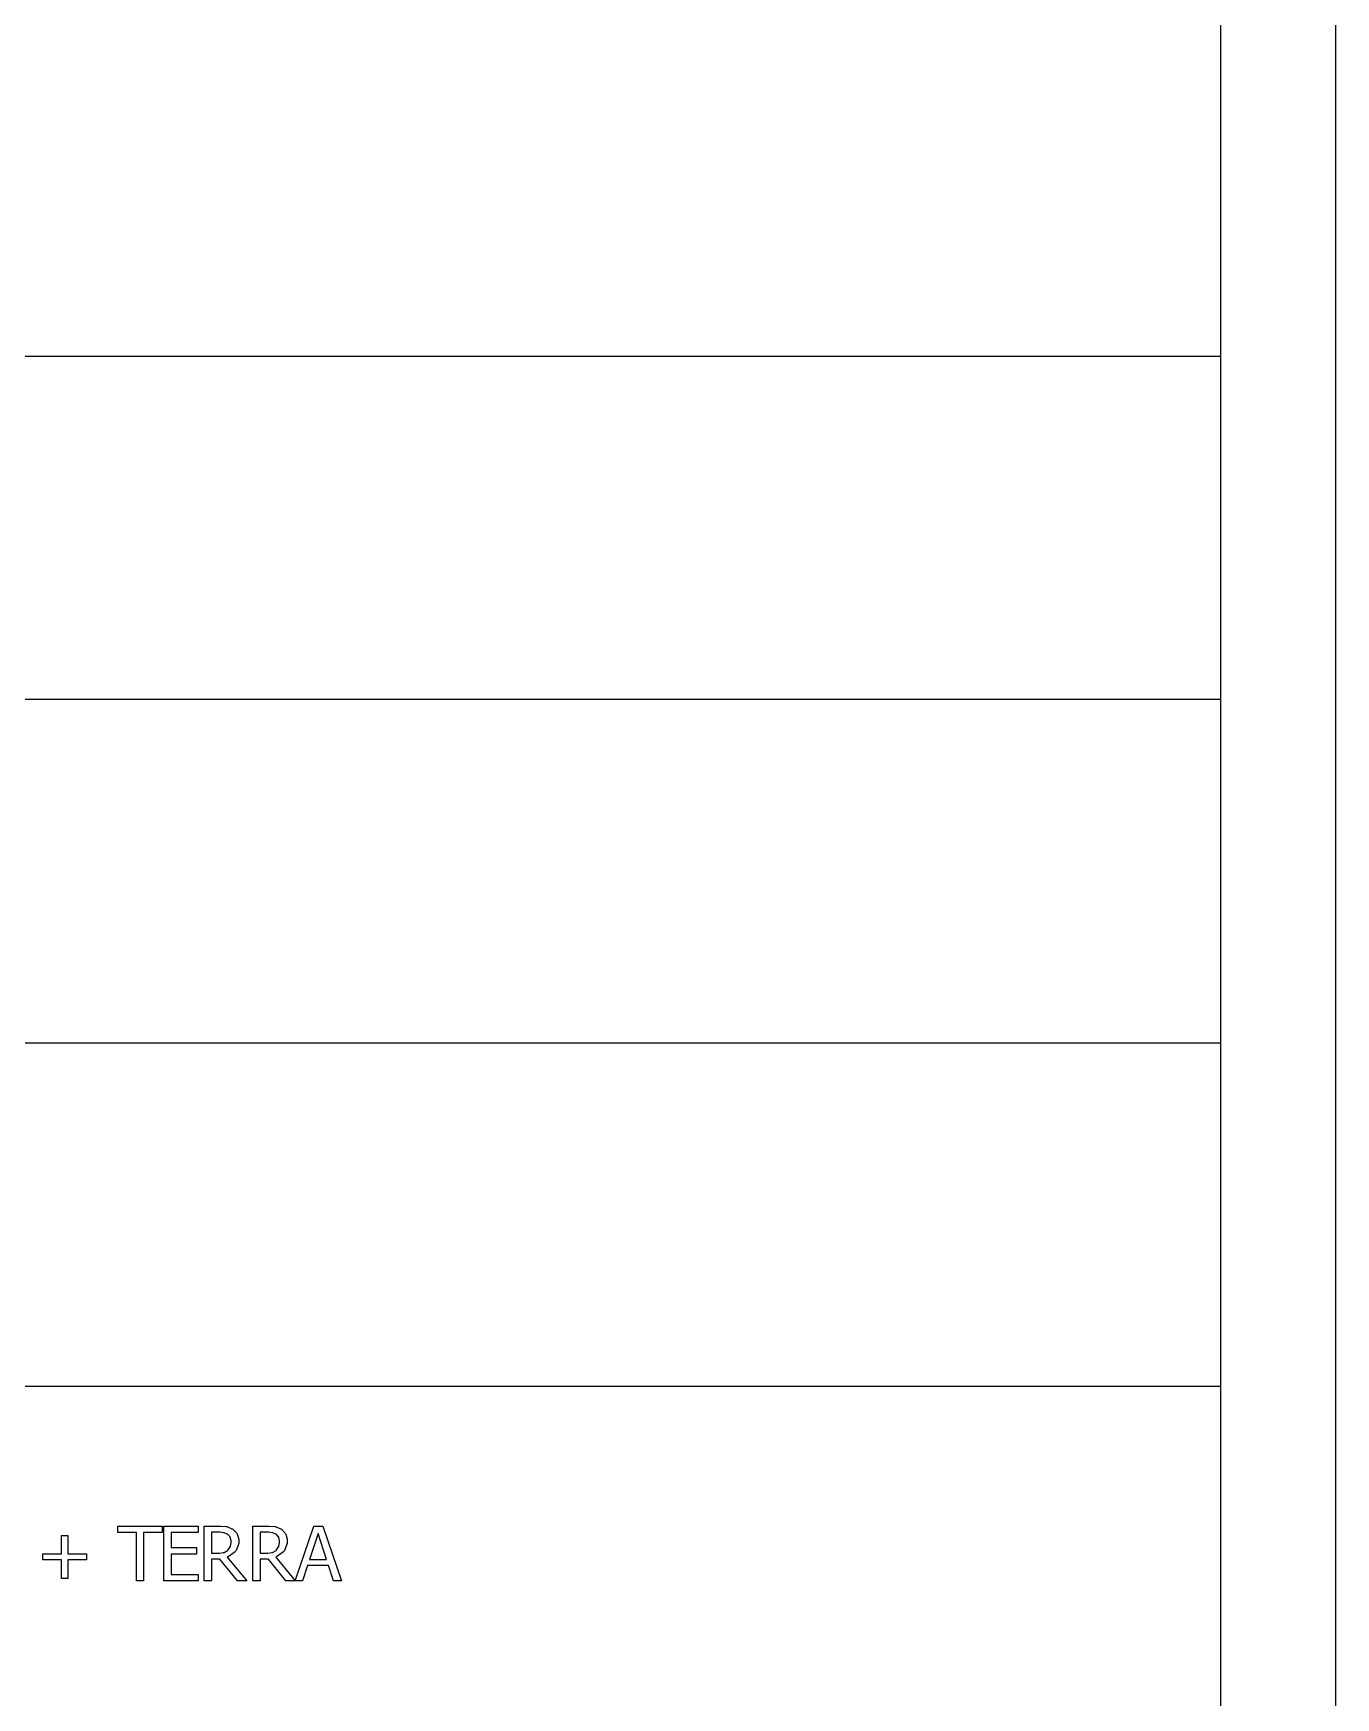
# Model space of a CAD drawing. Header units: millimetres. Extents: x 1974 to 2099, y 1386 to 1555.
# Drawn here: x 2095.13 to 2099.13, y 1481.52 to 1486.64 of the extents above; entities that cross this region are included whole.
import ezdxf

# ---------------------------------------------------------------- set-up
doc = ezdxf.new("R2010")
doc.units = ezdxf.units.MM
for name, color, linetype in [('MARGEM', 1, 'Continuous'), ('TEXTO', 4, 'Continuous'), ('TIMBRE', 7, 'Continuous')]:
    doc.layers.add(name, color=color, linetype=linetype)

msp = doc.modelspace()

# ---------------------------------------------------------------- linework, layer by layer
at = {"layer": 'MARGEM', "color": 7}
msp.add_lwpolyline([(2069.4316, 1470.5843), (2099.1316, 1470.5843), (2099.1316, 1491.6093), (2069.4316, 1491.6093)], close=True, dxfattribs=at)
at = {"layer": 'TEXTO', "color": 0}
for p, q in [((2098.7779, 1485.644), (2069.8934, 1485.644)), ((2098.7779, 1484.5882), (2069.8934, 1484.5882)), ((2098.7779, 1483.5322), (2069.8934, 1483.5322)), ((2098.7779, 1482.4762), (2069.8934, 1482.4762)), ((2095.2135, 1481.9607), (2095.2135, 1482.0181)), ((2095.2135, 1482.0181), (2095.2324, 1482.0181)), ((2095.2324, 1482.0181), (2095.2324, 1481.9607)), ((2095.3866, 1482.0267), (2095.3866, 1482.0466)), ((2095.3866, 1482.0466), (2095.5224, 1482.0466)), ((2095.4435, 1482.0267), (2095.3866, 1482.0267)), ((2095.4435, 1481.8777), (2095.4435, 1482.0267)), ((2095.5224, 1482.0267), (2095.4658, 1482.0267)), ((2095.4658, 1482.0267), (2095.4658, 1481.8777)), ((2095.5224, 1482.0466), (2095.5224, 1482.0267)), ((2095.5282, 1481.8777), (2095.5282, 1482.0466)), ((2095.5282, 1482.0466), (2095.6337, 1482.0466)), ((2095.6337, 1482.0267), (2095.5505, 1482.0267)), ((2095.5505, 1482.0267), (2095.5505, 1481.9803)), ((2095.6337, 1482.0466), (2095.6337, 1482.0267)), ((2095.6523, 1481.8777), (2095.6523, 1482.0466)), ((2095.6523, 1482.0466), (2095.696, 1482.0466)), ((2095.697, 1482.0274), (2095.6747, 1482.0274)), ((2095.6747, 1482.0274), (2095.6747, 1481.9635)), ((2095.696, 1482.0466), (2095.702, 1482.0466)), ((2095.7007, 1482.0274), (2095.697, 1482.0274)), ((2095.7117, 1482.0263), (2095.7007, 1482.0274)), ((2095.702, 1482.0466), (2095.7186, 1482.0453)), ((2095.7129, 1482.026), (2095.7117, 1482.0263)), ((2095.7139, 1482.0258), (2095.7129, 1482.026)), ((2095.7231, 1482.0221), (2095.7139, 1482.0258)), ((2095.7186, 1482.0453), (2095.7204, 1482.045)), ((2095.7204, 1482.045), (2095.7219, 1482.0448)), ((2095.7219, 1482.0448), (2095.7373, 1482.0386)), ((2095.7238, 1482.0215), (2095.7231, 1482.0221)), ((2095.7249, 1482.021), (2095.7238, 1482.0215)), ((2095.7316, 1482.0131), (2095.7249, 1482.021)), ((2095.7321, 1482.0122), (2095.7316, 1482.0131)), ((2095.7323, 1482.0112), (2095.7321, 1482.0122)), ((2095.7345, 1482.0023), (2095.7323, 1482.0112)), ((2095.7345, 1481.9991), (2095.7345, 1482.0023)), ((2095.7373, 1482.0386), (2095.739, 1482.0376)), ((2095.739, 1482.0376), (2095.7402, 1482.0368)), ((2095.7402, 1482.0368), (2095.7522, 1482.0245)), ((2095.7522, 1482.0245), (2095.7529, 1482.023)), ((2095.7529, 1482.023), (2095.7537, 1482.0215)), ((2095.7537, 1482.0215), (2095.7581, 1482.006)), ((2095.7581, 1482.006), (2095.7581, 1482.0007)), ((2095.7581, 1482.0007), (2095.7581, 1481.993)), ((2095.8013, 1481.8777), (2095.8013, 1482.0466)), ((2095.8013, 1482.0466), (2095.8451, 1482.0466)), ((2095.8461, 1482.0274), (2095.8237, 1482.0274)), ((2095.8237, 1482.0274), (2095.8237, 1481.9635)), ((2095.8451, 1482.0466), (2095.851, 1482.0466)), ((2095.8498, 1482.0274), (2095.8461, 1482.0274)), ((2095.8607, 1482.0263), (2095.8498, 1482.0274)), ((2095.851, 1482.0466), (2095.8677, 1482.0453)), ((2095.862, 1482.026), (2095.8607, 1482.0263)), ((2095.8629, 1482.0258), (2095.862, 1482.026)), ((2095.8722, 1482.0221), (2095.8629, 1482.0258)), ((2095.8677, 1482.0453), (2095.8694, 1482.045)), ((2095.8694, 1482.045), (2095.8709, 1482.0448)), ((2095.8709, 1482.0448), (2095.8863, 1482.0386)), ((2095.8729, 1482.0215), (2095.8722, 1482.0221)), ((2095.8739, 1482.021), (2095.8729, 1482.0215)), ((2095.8805, 1482.0131), (2095.8739, 1482.021)), ((2095.8811, 1482.0122), (2095.8805, 1482.0131)), ((2095.8813, 1482.0112), (2095.8811, 1482.0122)), ((2095.8836, 1482.0023), (2095.8813, 1482.0112)), ((2095.8836, 1481.9991), (2095.8836, 1482.0023)), ((2095.8863, 1482.0386), (2095.888, 1482.0376)), ((2095.888, 1482.0376), (2095.8893, 1482.0368)), ((2095.8893, 1482.0368), (2095.901, 1482.0245)), ((2095.901, 1482.0245), (2095.9019, 1482.023)), ((2095.9019, 1482.023), (2095.9027, 1482.0215)), ((2095.9027, 1482.0215), (2095.9072, 1482.006)), ((2095.9072, 1482.006), (2095.9072, 1482.0007)), ((2095.9072, 1482.0007), (2095.9072, 1481.993)), ((2095.932, 1481.8777), (2095.9891, 1482.0466)), ((2096.0023, 1482.0237), (2095.9762, 1481.944)), ((2095.9891, 1482.0466), (2096.0167, 1482.0466)), ((2096.0283, 1481.944), (2096.0023, 1482.0237)), ((2096.0167, 1482.0466), (2096.0738, 1481.8777)), ((2095.1561, 1481.9425), (2095.1561, 1481.9607)), ((2095.1561, 1481.9607), (2095.2135, 1481.9607)), ((2095.2324, 1481.9607), (2095.2897, 1481.9607)), ((2095.2897, 1481.9607), (2095.2897, 1481.9425)), ((2095.2897, 1481.9607), (2095.2897, 1481.9607)), ((2095.5505, 1481.9803), (2095.628, 1481.9803)), ((2095.628, 1481.9604), (2095.5505, 1481.9604)), ((2095.5505, 1481.9604), (2095.5505, 1481.8977)), ((2095.628, 1481.9803), (2095.628, 1481.9604)), ((2095.6747, 1481.9635), (2095.6945, 1481.9635)), ((2095.6945, 1481.9635), (2095.6988, 1481.9635)), ((2095.6988, 1481.9635), (2095.7107, 1481.965)), ((2095.7107, 1481.965), (2095.7119, 1481.9653)), ((2095.7119, 1481.9653), (2095.7132, 1481.9655)), ((2095.7132, 1481.9655), (2095.7241, 1481.9714)), ((2095.7256, 1481.9522), (2095.7231, 1481.9512)), ((2095.7231, 1481.9512), (2095.7833, 1481.8777)), ((2095.7231, 1481.9512), (2095.7231, 1481.9512)), ((2095.7241, 1481.9714), (2095.7251, 1481.9722)), ((2095.7251, 1481.9722), (2095.7259, 1481.9732)), ((2095.7469, 1481.9677), (2095.7256, 1481.9522)), ((2095.7259, 1481.9732), (2095.7318, 1481.9825)), ((2095.7318, 1481.9825), (2095.7323, 1481.9836)), ((2095.7323, 1481.9836), (2095.7328, 1481.9848)), ((2095.7328, 1481.9848), (2095.7345, 1481.9955)), ((2095.7345, 1481.9955), (2095.7345, 1481.9991)), ((2095.7345, 1481.9991), (2095.7345, 1481.9991)), ((2095.7487, 1481.9697), (2095.7469, 1481.9677)), ((2095.7502, 1481.9719), (2095.7487, 1481.9697)), ((2095.7581, 1481.993), (2095.7502, 1481.9719)), ((2095.8237, 1481.9635), (2095.8436, 1481.9635)), ((2095.8436, 1481.9635), (2095.8478, 1481.9635)), ((2095.8478, 1481.9635), (2095.8597, 1481.965)), ((2095.8597, 1481.965), (2095.861, 1481.9653)), ((2095.861, 1481.9653), (2095.8622, 1481.9655)), ((2095.8622, 1481.9655), (2095.8732, 1481.9714)), ((2095.8746, 1481.9522), (2095.8722, 1481.9512)), ((2095.8722, 1481.9512), (2095.9322, 1481.8777)), ((2095.8722, 1481.9512), (2095.8722, 1481.9512)), ((2095.8732, 1481.9714), (2095.8741, 1481.9722)), ((2095.8741, 1481.9722), (2095.8748, 1481.9732)), ((2095.896, 1481.9677), (2095.8746, 1481.9522)), ((2095.8748, 1481.9732), (2095.8808, 1481.9825)), ((2095.8808, 1481.9825), (2095.8813, 1481.9836)), ((2095.8813, 1481.9836), (2095.8816, 1481.9848)), ((2095.8816, 1481.9848), (2095.8836, 1481.9955)), ((2095.8836, 1481.9955), (2095.8836, 1481.9991)), ((2095.8836, 1481.9991), (2095.8836, 1481.9991)), ((2095.8977, 1481.9697), (2095.896, 1481.9677)), ((2095.8992, 1481.9719), (2095.8977, 1481.9697)), ((2095.9072, 1481.993), (2095.8992, 1481.9719)), ((2095.2135, 1481.9425), (2095.1561, 1481.9425)), ((2095.2135, 1481.8854), (2095.2135, 1481.9425)), ((2095.2897, 1481.9425), (2095.2324, 1481.9425)), ((2095.2324, 1481.9425), (2095.2324, 1481.8854)), ((2095.7005, 1481.9448), (2095.6747, 1481.9448)), ((2095.6747, 1481.9448), (2095.6747, 1481.8777)), ((2095.7542, 1481.8777), (2095.7005, 1481.9448)), ((2095.8495, 1481.9448), (2095.8237, 1481.9448)), ((2095.8237, 1481.9448), (2095.8237, 1481.8777)), ((2095.9029, 1481.8777), (2095.8495, 1481.9448)), ((2095.97, 1481.9249), (2095.9548, 1481.8777)), ((2096.0346, 1481.9249), (2095.97, 1481.9249)), ((2095.9762, 1481.944), (2096.0283, 1481.944)), ((2095.9762, 1481.944), (2095.9762, 1481.944)), ((2096.0499, 1481.8777), (2096.0346, 1481.9249)), ((2095.2324, 1481.8854), (2095.2135, 1481.8854)), ((2095.4658, 1481.8777), (2095.4435, 1481.8777)), ((2095.4658, 1481.8777), (2095.4658, 1481.8777)), ((2095.6337, 1481.8777), (2095.5282, 1481.8777)), ((2095.5505, 1481.8977), (2095.6337, 1481.8977)), ((2095.6337, 1481.8977), (2095.6337, 1481.8777)), ((2095.6337, 1481.8777), (2095.6337, 1481.8777)), ((2095.6747, 1481.8777), (2095.6523, 1481.8777)), ((2095.7833, 1481.8777), (2095.7542, 1481.8777)), ((2095.8237, 1481.8777), (2095.8013, 1481.8777)), ((2095.9322, 1481.8777), (2095.9029, 1481.8777)), ((2095.9548, 1481.8777), (2095.932, 1481.8777)), ((2095.9548, 1481.8777), (2095.9548, 1481.8777)), ((2096.0738, 1481.8777), (2096.0499, 1481.8777))]:
    msp.add_line(p, q, dxfattribs=at)
at = {"layer": 'TIMBRE', "color": 12}
msp.add_lwpolyline([(2069.8934, 1470.9723), (2098.7779, 1470.9723), (2098.7779, 1490.6093), (2069.8934, 1490.6093)], close=True, dxfattribs=at)

doc.saveas('drawing.dxf')
